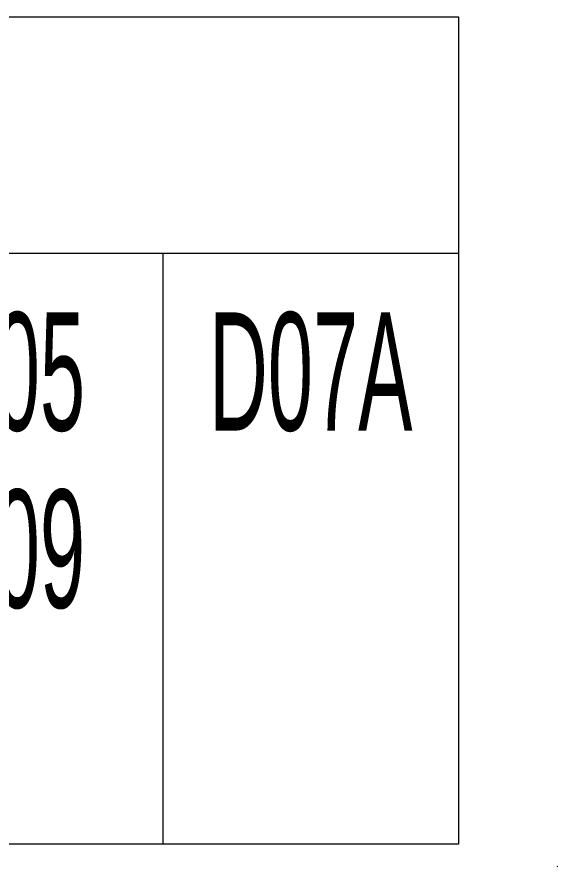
# Model space of a CAD drawing. Extents: x -1073 to 35213, y -1180 to 6950.
# Drawn here: x 30931.5 to 30983.2, y 3212 to 3292.7 of the extents above; entities that cross this region are included whole.
import ezdxf
from ezdxf.enums import TextEntityAlignment as Align

# ---------------------------------------------------------------- set-up
doc = ezdxf.new("R2010")
doc.units = 0
doc.header["$LTSCALE"] = 25
doc.linetypes.add('DOT2', pattern=[0.125, 0, -0.125])
doc.layers.get('0').update_dxf_attribs({"color": 9, "lineweight": 9})
for name, color, linetype, lineweight in [('10', 9, 'Continuous', 9), ('20', 9, 'DOT2', 9), ('21_MAHAL', 9, 'Continuous', 9)]:
    doc.layers.add(name, color=color, linetype=linetype, lineweight=lineweight)
doc.styles.add('Arial', font='arial.ttf', dxfattribs={"height": 2.5})
doc.styles.add('MuuM_TEXT-STANDART', font='ARIALN.TTF')

# ---------------------------------------------------------------- blocks, each defined once
blk = doc.blocks.new('P-AH-01-10')
at = {"layer": '20'}
blk.add_arc((-9.182, -13.217), 82.288, 179.91894, 269.41676, dxfattribs=at)
blk = doc.blocks.new('0_roomno2')
blk.add_lwpolyline([(19.375, -10.5), (0, -10.5), (0, 0), (19.375, 0)], close=True)
for points in [[(0, -3), (19.375, -3)], [(15.625, -3), (15.625, -10.5)]]:
    blk.add_lwpolyline(points)
at = {"style": 'Arial'}
blk.add_attdef('ODANO', (0, 1.17), '', height=2, dxfattribs=at)
blk.add_attdef('MEKANADI', text='', height=2, dxfattribs=at).set_placement((0.35, -3), align=Align.BOTTOM_LEFT)
at = {"style": 'MuuM_TEXT-STANDART', "width": 0.6}
for tag, p in [('YER01', (10, -4.5)), ('TAVAN01', (13.75, -4.5)), ('DUVAR01', (17.5, -4.5)), ('YER02', (10, -6.75)), ('TAVAN02', (13.75, -6.75)), ('DUVAR02', (17.5, -6.75)), ('YER03', (10, -9)), ('TAVAN03', (13.75, -9)), ('DUVAR03', (17.5, -9))]:
    blk.add_attdef(tag, text='', height=1.5, dxfattribs=at).set_placement(p, align=Align.MIDDLE_CENTER)
for tag, p in [('M2', (0.35, -4.875)), ('TEMIZTAVANYUKSEKLIGI', (1.8, -8.608))]:
    blk.add_attdef(tag, text='', height=1.5, dxfattribs=at).set_placement(p, align=Align.MIDDLE_LEFT)

msp = doc.modelspace()

# ---------------------------------------------------------------- block references
at = {"layer": '10', "xscale": -1, "rotation": 180}
msp.add_blockref('P-AH-01-10', (31035.338, 3128.599), dxfattribs=at)
at = {"layer": '21_MAHAL'}
ref = msp.add_blockref('0_roomno2', (30828.23, 3292.724), dxfattribs=dict(at, xscale=7.5, yscale=7.5, zscale=7.5))
ref.add_attrib('TAVAN01', 'T05', dxfattribs={"layer": '0', "height": 11.25, "style": 'MuuM_TEXT-STANDART', "width": 0.6}).set_placement((30931.355, 3258.974), align=Align.MIDDLE_CENTER)
ref.add_attrib('DUVAR01', 'D07A', dxfattribs={"layer": '0', "height": 11.25, "style": 'MuuM_TEXT-STANDART', "width": 0.6}).set_placement((30959.48, 3258.974), align=Align.MIDDLE_CENTER)
ref.add_attrib('TAVAN02', 'T09', dxfattribs={"layer": '0', "height": 11.25, "style": 'MuuM_TEXT-STANDART', "width": 0.6}).set_placement((30931.355, 3242.099), align=Align.MIDDLE_CENTER)

doc.saveas('drawing.dxf')
